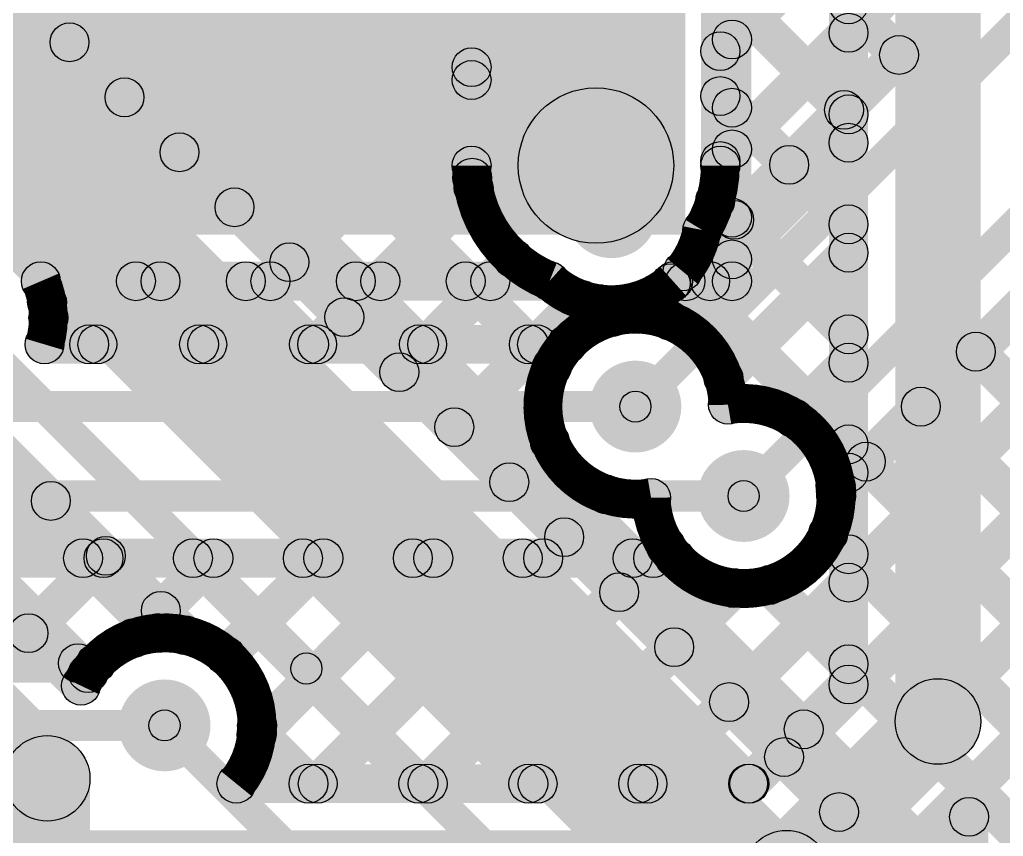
# Model space of a CAD drawing. Header units: millimetres. Extents: x -0.08 to 3.07, y -0.08 to 2.73.
# Drawn here: x 1.4557 to 1.7088, y 1.8745 to 2.0845 of the extents above; entities that cross this region are included whole.
import ezdxf

# ---------------------------------------------------------------- set-up
doc = ezdxf.new("R2010")
doc.units = ezdxf.units.MM
doc.header["$MEASUREMENT"] = 0
for name, color, linetype in [('BottomLayer', 5, 'Continuous'), ('TopLayer', 1, 'Continuous'), ('ViaHoleLayer', 16, 'Continuous')]:
    doc.layers.add(name, color=color, linetype=linetype)

msp = doc.modelspace()

# ---------------------------------------------------------------- hatches: boundary and pattern name
at = {"layer": 'BottomLayer'}
for points in [[(1.27646, 2.36077), (1.28354, 2.36784), (1.57554, 2.07584), (1.56846, 2.06877)], [(1.09021, 2.29246), (1.09728, 2.29954), (1.47686, 1.91995), (1.46979, 1.91288)], [(1.47209, 2.07516), (1.46502, 2.08223), (1.66639, 2.2836), (1.67346, 2.27653)], [(1.3465, 2.26244), (1.35357, 2.26951), (1.57569, 2.0474), (1.56862, 2.04033)], [(1.48624, 2.06102), (1.47917, 2.06809), (1.681, 2.26992), (1.68807, 2.26285)], [(1.34854, 2.23212), (1.35561, 2.23919), (1.59614, 1.99866), (1.58907, 1.99159)], [(1.34854, 2.20384), (1.35561, 2.21091), (1.74698, 1.81954), (1.73991, 1.81246)], [(1.34854, 2.19164), (1.35561, 2.19871), (1.73479, 1.81954), (1.72772, 1.81246)], [(1.30593, 2.16778), (1.33422, 2.19607), (1.73214, 1.79814), (1.70386, 1.76986)], [(1.50038, 2.04688), (1.49331, 2.05395), (1.56885, 2.12949), (1.57592, 2.12242)], [(1.63954, 2.04461), (1.63246, 2.05168), (1.70732, 2.12654), (1.71439, 2.11946)], [(1.63954, 2.0729), (1.63246, 2.07997), (1.67903, 2.12654), (1.6861, 2.11946)], [(1.577, 2.047), (1.567, 2.047), (1.567, 2.121), (1.577, 2.121)], [(1.624, 2.047), (1.584, 2.047), (1.584, 2.121), (1.624, 2.121)], [(1.63931, 2.11106), (1.64638, 2.11813), (1.68552, 2.07899), (1.67845, 2.07192)], [(1.62984, 2.01624), (1.62277, 2.02331), (1.7093, 2.10984), (1.71637, 2.10276)], [(1.641, 2.047), (1.631, 2.047), (1.631, 2.10775), (1.641, 2.10775)], [(1.51452, 2.03273), (1.50745, 2.03981), (1.56846, 2.10082), (1.57554, 2.09375)], [(1.61699, 1.98217), (1.61133, 1.98783), (1.72133, 2.09783), (1.72699, 2.09217)], [(1.63246, 2.08962), (1.63954, 2.09669), (1.67138, 2.06485), (1.66431, 2.05778)], [(1.52866, 2.01859), (1.52159, 2.02566), (1.56846, 2.07254), (1.57554, 2.06546)], [(1.63246, 2.06134), (1.63954, 2.06841), (1.65724, 2.0507), (1.65017, 2.04363)], [(1.64483, 1.95917), (1.63917, 1.96483), (1.73469, 2.06034), (1.74034, 2.05469)], [(1.6418, 1.90545), (1.63473, 1.91253), (1.76725, 2.04505), (1.77433, 2.03798)], [(1.65594, 1.89131), (1.64887, 1.89838), (1.79554, 2.04505), (1.80261, 2.03798)], [(1.66932, 1.95962), (1.66225, 1.96669), (1.74061, 2.04505), (1.74768, 2.03798)], [(1.67008, 1.87717), (1.66301, 1.88424), (1.82382, 2.04505), (1.83089, 2.03798)], [(1.68423, 1.86303), (1.67716, 1.8701), (1.85211, 2.04505), (1.85918, 2.03798)], [(1.68423, 1.86303), (1.67716, 1.8701), (1.85211, 2.04505), (1.85918, 2.03798)], [(1.5428, 2.00445), (1.53573, 2.01152), (1.56899, 2.04477), (1.57606, 2.0377)], [(1.63115, 2.03437), (1.63822, 2.04144), (1.6431, 2.03656), (1.63602, 2.02949)], [(1.55695, 1.99031), (1.54988, 1.99738), (1.57916, 2.02666), (1.58623, 2.01959)], [(1.61885, 2.00525), (1.61178, 2.01232), (1.61969, 2.02023), (1.62676, 2.01316)], [(1.57109, 1.97617), (1.56402, 1.98324), (1.59678, 2.016), (1.60385, 2.00893)], [(1.60105, 2.0079), (1.60812, 2.01497), (1.61155, 2.01154), (1.60448, 2.00447)], [(1.43647, 2.00498), (1.44213, 2.01064), (1.53232, 1.92045), (1.52666, 1.91479)], [(1.69821, 1.99559), (1.70528, 2.00266), (1.87041, 1.83754), (1.86334, 1.83046)], [(1.42971, 1.98125), (1.43678, 1.98832), (1.49481, 1.93028), (1.48774, 1.92321)], [(1.43692, 1.98049), (1.44399, 1.98756), (1.5018, 1.92976), (1.49473, 1.92269)], [(1.68407, 1.98144), (1.69114, 1.98852), (1.84212, 1.83754), (1.83505, 1.83046)], [(1.58523, 1.96202), (1.57816, 1.96909), (1.58859, 1.97952), (1.59566, 1.97245)], [(1.66993, 1.9673), (1.677, 1.97437), (1.81384, 1.83754), (1.80677, 1.83046)], [(1.44738, 1.93731), (1.44031, 1.94438), (1.46021, 1.96428), (1.46728, 1.95721)], [(1.59937, 1.94788), (1.5923, 1.95495), (1.60325, 1.9659), (1.61032, 1.95883)], [(1.6602, 1.94875), (1.66727, 1.95582), (1.78555, 1.83754), (1.77848, 1.83046)], [(1.61352, 1.93374), (1.60644, 1.94081), (1.61838, 1.95275), (1.62545, 1.94567)], [(1.4349, 1.94273), (1.44197, 1.9498), (1.47502, 1.91674), (1.46795, 1.90967)], [(1.46153, 1.92317), (1.45446, 1.93024), (1.47435, 1.95014), (1.48142, 1.94307)], [(1.62766, 1.9196), (1.62059, 1.92667), (1.63579, 1.94187), (1.64286, 1.9348)], [(1.64507, 1.93559), (1.65214, 1.94266), (1.75754, 1.83727), (1.75046, 1.8302)], [(1.41439, 1.92222), (1.42995, 1.93778), (1.47059, 1.89714), (1.45503, 1.88158)], [(1.48853, 1.92189), (1.48146, 1.92896), (1.48849, 1.93599), (1.49556, 1.92892)], [(1.52666, 1.91479), (1.53232, 1.92045), (1.70494, 1.74783), (1.69928, 1.74217)], [(1.49017, 1.90017), (1.49583, 1.90583), (1.66883, 1.73283), (1.66317, 1.72717)], [(1.47381, 1.33419), (1.45181, 1.33419), (1.45181, 1.88936), (1.47381, 1.88936)]]:
    msp.add_hatch(color=5, dxfattribs=at).paths.add_polyline_path(points)
h = msp.add_hatch(color=5, dxfattribs=at)
edge = h.paths.add_edge_path()
edge.add_arc((1.608, 2.092), 0.01181, 0, 360)
h = msp.add_hatch(color=5, dxfattribs=at)
edge = h.paths.add_edge_path()
edge.add_arc((1.46856, 2.0787), 0.005, 0, 360)
h = msp.add_hatch(color=5, dxfattribs=at)
edge = h.paths.add_edge_path()
edge.add_arc((1.636, 2.07643), 0.005, 0, 360)
h = msp.add_hatch(color=5, dxfattribs=at)
edge = h.paths.add_edge_path()
edge.add_arc((1.68199, 2.07545), 0.005, 0, 360)
h = msp.add_hatch(color=5, dxfattribs=at)
edge = h.paths.add_edge_path()
edge.add_arc((1.572, 2.0723), 0.005, 0, 360)
h = msp.add_hatch(color=5, dxfattribs=at)
edge = h.paths.add_edge_path()
edge.add_arc((1.608, 2.064), 0.01181, 0, 360)
h = msp.add_hatch(color=5, dxfattribs=at)
edge = h.paths.add_edge_path()
edge.add_arc((1.572, 2.069), 0.005, 0, 360)
h = msp.add_hatch(color=5, dxfattribs=at)
edge = h.paths.add_edge_path()
edge.add_arc((1.4827, 2.06455), 0.005, 0, 360)
h = msp.add_hatch(color=5, dxfattribs=at)
edge = h.paths.add_edge_path()
edge.add_arc((1.636, 2.06487), 0.005, 0, 360)
h = msp.add_hatch(color=5, dxfattribs=at)
edge = h.paths.add_edge_path()
edge.add_arc((1.604, 2.047), 0.02, 0, 360)
h = msp.add_hatch(color=5, dxfattribs=at)
edge = h.paths.add_edge_path()
edge.add_arc((1.66784, 2.06131), 0.005, 0, 360)
h = msp.add_hatch(color=5, dxfattribs=at)
edge = h.paths.add_edge_path()
edge.add_arc((1.49684, 2.05041), 0.005, 0, 360)
h = msp.add_hatch(color=5, dxfattribs=at)
edge = h.paths.add_edge_path()
edge.add_arc((1.636, 2.04815), 0.005, 0, 360)
h = msp.add_hatch(color=5, dxfattribs=at)
edge = h.paths.add_edge_path()
edge.add_arc((1.572, 2.047), 0.005, 0, 360)
h = msp.add_hatch(color=5, dxfattribs=at)
edge = h.paths.add_edge_path()
edge.add_arc((1.572, 2.047), 0.005, 0, 360)
h = msp.add_hatch(color=5, dxfattribs=at)
edge = h.paths.add_edge_path()
edge.add_arc((1.636, 2.047), 0.005, 0, 360)
h = msp.add_hatch(color=5, dxfattribs=at)
edge = h.paths.add_edge_path()
edge.add_arc((1.636, 2.047), 0.005, 0, 360)
h = msp.add_hatch(color=5, dxfattribs=at)
edge = h.paths.add_edge_path()
edge.add_arc((1.6537, 2.04717), 0.005, 0, 360)
h = msp.add_hatch(color=5, dxfattribs=at)
edge = h.paths.add_edge_path()
edge.add_arc((1.57215, 2.04386), 0.005, 0, 360)
h = msp.add_hatch(color=5, dxfattribs=at)
edge = h.paths.add_edge_path()
edge.add_arc((1.57252, 2.04124), 0.005, 0, 360)
h = msp.add_hatch(color=5, dxfattribs=at)
edge = h.paths.add_edge_path()
edge.add_arc((1.608, 2.035), 0.01181, 0, 360)
h = msp.add_hatch(color=5, dxfattribs=at)
edge = h.paths.add_edge_path()
edge.add_arc((1.63468, 2.03791), 0.005, 0, 360)
h = msp.add_hatch(color=5, dxfattribs=at)
edge = h.paths.add_edge_path()
edge.add_arc((1.51099, 2.03627), 0.005, 0, 360)
h = msp.add_hatch(color=5, dxfattribs=at)
edge = h.paths.add_edge_path()
edge.add_arc((1.63956, 2.03303), 0.005, 0, 360)
h = msp.add_hatch(color=5, dxfattribs=at)
edge = h.paths.add_edge_path()
edge.add_arc((1.63136, 2.03041), 0.005, 0, 360)
h = msp.add_hatch(color=5, dxfattribs=at)
edge = h.paths.add_edge_path()
edge.add_arc((1.63136, 2.03041), 0.005, 0, 360)
h = msp.add_hatch(color=5, dxfattribs=at)
edge = h.paths.add_edge_path()
edge.add_arc((1.58269, 2.02312), 0.005, 0, 360)
h = msp.add_hatch(color=5, dxfattribs=at)
edge = h.paths.add_edge_path()
edge.add_arc((1.52513, 2.02213), 0.005, 0, 360)
h = msp.add_hatch(color=5, dxfattribs=at)
edge = h.paths.add_edge_path()
edge.add_arc((1.62631, 2.01977), 0.005, 0, 360)
h = msp.add_hatch(color=5, dxfattribs=at)
edge = h.paths.add_edge_path()
edge.add_arc((1.62631, 2.01977), 0.005, 0, 360)
h = msp.add_hatch(color=5, dxfattribs=at)
edge = h.paths.add_edge_path()
edge.add_arc((1.59206, 2.01731), 0.005, 0, 360)
h = msp.add_hatch(color=5, dxfattribs=at)
edge = h.paths.add_edge_path()
edge.add_arc((1.59206, 2.01731), 0.005, 0, 360)
h = msp.add_hatch(color=5, dxfattribs=at)
edge = h.paths.add_edge_path()
edge.add_arc((1.62323, 2.01669), 0.005, 0, 360)
h = msp.add_hatch(color=5, dxfattribs=at)
edge = h.paths.add_edge_path()
edge.add_arc((1.62323, 2.01669), 0.005, 0, 360)
h = msp.add_hatch(color=5, dxfattribs=at)
edge = h.paths.add_edge_path()
edge.add_arc((1.60032, 2.01246), 0.005, 0, 360)
h = msp.add_hatch(color=5, dxfattribs=at)
edge = h.paths.add_edge_path()
edge.add_arc((1.60458, 2.01144), 0.005, 0, 360)
h = msp.add_hatch(color=5, dxfattribs=at)
edge = h.paths.add_edge_path()
edge.add_arc((1.53927, 2.00799), 0.005, 0, 360)
h = msp.add_hatch(color=5, dxfattribs=at)
edge = h.paths.add_edge_path()
edge.add_arc((1.60801, 2.008), 0.005, 0, 360)
h = msp.add_hatch(color=5, dxfattribs=at)
edge = h.paths.add_edge_path()
edge.add_arc((1.61532, 2.00878), 0.005, 0, 360)
h = msp.add_hatch(color=5, dxfattribs=at)
edge = h.paths.add_edge_path()
edge.add_arc((1.61532, 2.00878), 0.005, 0, 360)
h = msp.add_hatch(color=5, dxfattribs=at)
edge = h.paths.add_edge_path()
edge.add_arc((1.70175, 1.99912), 0.005, 0, 360)
h = msp.add_hatch(color=5, dxfattribs=at)
edge = h.paths.add_edge_path()
edge.add_arc((1.59261, 1.99512), 0.005, 0, 360)
h = msp.add_hatch(color=5, dxfattribs=at)
edge = h.paths.add_edge_path()
edge.add_arc((1.55341, 1.99384), 0.005, 0, 360)
h = msp.add_hatch(color=5, dxfattribs=at)
edge = h.paths.add_edge_path()
edge.add_arc((1.61416, 1.985), 0.01181, 0, 360)
h = msp.add_hatch(color=5, dxfattribs=at)
edge = h.paths.add_edge_path()
edge.add_arc((1.68761, 1.98498), 0.005, 0, 360)
h = msp.add_hatch(color=5, dxfattribs=at)
edge = h.paths.add_edge_path()
edge.add_arc((1.61416, 1.985), 0.004, 0, 360)
h = msp.add_hatch(color=5, dxfattribs=at)
edge = h.paths.add_edge_path()
edge.add_arc((1.56755, 1.9797), 0.005, 0, 360)
h = msp.add_hatch(color=5, dxfattribs=at)
edge = h.paths.add_edge_path()
edge.add_arc((1.59212, 1.97598), 0.005, 0, 360)
h = msp.add_hatch(color=5, dxfattribs=at)
edge = h.paths.add_edge_path()
edge.add_arc((1.67346, 1.97084), 0.005, 0, 360)
h = msp.add_hatch(color=5, dxfattribs=at)
edge = h.paths.add_edge_path()
edge.add_arc((1.642, 1.962), 0.01181, 0, 360)
h = msp.add_hatch(color=5, dxfattribs=at)
edge = h.paths.add_edge_path()
edge.add_arc((1.5817, 1.96556), 0.005, 0, 360)
h = msp.add_hatch(color=5, dxfattribs=at)
edge = h.paths.add_edge_path()
edge.add_arc((1.60678, 1.96236), 0.005, 0, 360)
h = msp.add_hatch(color=5, dxfattribs=at)
edge = h.paths.add_edge_path()
edge.add_arc((1.66578, 1.96316), 0.005, 0, 360)
h = msp.add_hatch(color=5, dxfattribs=at)
edge = h.paths.add_edge_path()
edge.add_arc((1.66581, 1.962), 0.005, 0, 360)
h = msp.add_hatch(color=5, dxfattribs=at)
edge = h.paths.add_edge_path()
edge.add_arc((1.46374, 1.96074), 0.005, 0, 360)
h = msp.add_hatch(color=5, dxfattribs=at)
edge = h.paths.add_edge_path()
edge.add_arc((1.61819, 1.96153), 0.005, 0, 360)
h = msp.add_hatch(color=5, dxfattribs=at)
edge = h.paths.add_edge_path()
edge.add_arc((1.61819, 1.96153), 0.005, 0, 360)
h = msp.add_hatch(color=5, dxfattribs=at)
edge = h.paths.add_edge_path()
edge.add_arc((1.642, 1.962), 0.004, 0, 360)
h = msp.add_hatch(color=5, dxfattribs=at)
edge = h.paths.add_edge_path()
edge.add_arc((1.66374, 1.95228), 0.005, 0, 360)
h = msp.add_hatch(color=5, dxfattribs=at)
edge = h.paths.add_edge_path()
edge.add_arc((1.59584, 1.95142), 0.005, 0, 360)
h = msp.add_hatch(color=5, dxfattribs=at)
edge = h.paths.add_edge_path()
edge.add_arc((1.62192, 1.94921), 0.005, 0, 360)
h = msp.add_hatch(color=5, dxfattribs=at)
edge = h.paths.add_edge_path()
edge.add_arc((1.47788, 1.9466), 0.005, 0, 360)
h = msp.add_hatch(color=5, dxfattribs=at)
edge = h.paths.add_edge_path()
edge.add_arc((1.64861, 1.93912), 0.005, 0, 360)
h = msp.add_hatch(color=5, dxfattribs=at)
edge = h.paths.add_edge_path()
edge.add_arc((1.60998, 1.93727), 0.005, 0, 360)
h = msp.add_hatch(color=5, dxfattribs=at)
edge = h.paths.add_edge_path()
edge.add_arc((1.63933, 1.93834), 0.005, 0, 360)
h = msp.add_hatch(color=5, dxfattribs=at)
edge = h.paths.add_edge_path()
edge.add_arc((1.49203, 1.93246), 0.005, 0, 360)
h = msp.add_hatch(color=5, dxfattribs=at)
edge = h.paths.add_edge_path()
edge.add_arc((1.45799, 1.92671), 0.005, 0, 360)
h = msp.add_hatch(color=5, dxfattribs=at)
edge = h.paths.add_edge_path()
edge.add_arc((1.49128, 1.92675), 0.005, 0, 360)
h = msp.add_hatch(color=5, dxfattribs=at)
edge = h.paths.add_edge_path()
edge.add_arc((1.49826, 1.92622), 0.005, 0, 360)
h = msp.add_hatch(color=5, dxfattribs=at)
edge = h.paths.add_edge_path()
edge.add_arc((1.49826, 1.92622), 0.005, 0, 360)
h = msp.add_hatch(color=5, dxfattribs=at)
edge = h.paths.add_edge_path()
edge.add_arc((1.48499, 1.92542), 0.005, 0, 360)
h = msp.add_hatch(color=5, dxfattribs=at)
edge = h.paths.add_edge_path()
edge.add_arc((1.62412, 1.92313), 0.005, 0, 360)
h = msp.add_hatch(color=5, dxfattribs=at)
edge = h.paths.add_edge_path()
edge.add_arc((1.47333, 1.91642), 0.005, 0, 360)
h = msp.add_hatch(color=5, dxfattribs=at)
edge = h.paths.add_edge_path()
edge.add_arc((1.52949, 1.91762), 0.004, 0, 360)
h = msp.add_hatch(color=5, dxfattribs=at)
edge = h.paths.add_edge_path()
edge.add_arc((1.52949, 1.91762), 0.004, 0, 360)
h = msp.add_hatch(color=5, dxfattribs=at)
edge = h.paths.add_edge_path()
edge.add_arc((1.52949, 1.91762), 0.004, 0, 360)
h = msp.add_hatch(color=5, dxfattribs=at)
edge = h.paths.add_edge_path()
edge.add_arc((1.52949, 1.91762), 0.004, 0, 360)
h = msp.add_hatch(color=5, dxfattribs=at)
edge = h.paths.add_edge_path()
edge.add_arc((1.47149, 1.91321), 0.005, 0, 360)
h = msp.add_hatch(color=5, dxfattribs=at)
edge = h.paths.add_edge_path()
edge.add_arc((1.47149, 1.91321), 0.005, 0, 360)
h = msp.add_hatch(color=5, dxfattribs=at)
edge = h.paths.add_edge_path()
edge.add_arc((1.493, 1.903), 0.01181, 0, 360)
h = msp.add_hatch(color=5, dxfattribs=at)
edge = h.paths.add_edge_path()
edge.add_arc((1.63826, 1.90899), 0.005, 0, 360)
h = msp.add_hatch(color=5, dxfattribs=at)
edge = h.paths.add_edge_path()
edge.add_arc((1.493, 1.903), 0.004, 0, 360)
h = msp.add_hatch(color=5, dxfattribs=at)
edge = h.paths.add_edge_path()
edge.add_arc((1.46281, 1.88936), 0.011, 0, 360)
h = msp.add_hatch(color=5, dxfattribs=at)
edge = h.paths.add_edge_path()
edge.add_arc((1.46281, 1.88936), 0.011, 0, 360)
h = msp.add_hatch(color=5, dxfattribs=at)
edge = h.paths.add_edge_path()
edge.add_arc((1.65241, 1.89485), 0.005, 0, 360)
h = msp.add_hatch(color=5, dxfattribs=at)
edge = h.paths.add_edge_path()
edge.add_arc((1.66655, 1.88071), 0.005, 0, 360)
at = {"layer": 'TopLayer'}
for points in [[(1.703, 1.904), (1.681, 1.904), (1.681, 2.289), (1.703, 2.289)], [(1.674, 1.91353), (1.664, 1.91353), (1.664, 2.28284), (1.674, 2.28284)], [(1.644, 2.01724), (1.634, 2.01724), (1.634, 2.128), (1.644, 2.128)], [(1.627, 2.116), (0.98951, 2.116), (0.98951, 2.02924), (1.627, 2.02924)], [(1.64254, 2.0759), (1.63546, 2.08297), (1.66546, 2.11297), (1.67254, 2.1059)], [(1.63546, 2.08662), (1.64254, 2.09369), (1.67254, 2.06369), (1.66546, 2.05662)], [(1.64254, 2.04761), (1.63546, 2.05468), (1.66546, 2.08468), (1.67254, 2.07761)], [(1.63546, 2.05834), (1.64254, 2.06541), (1.67254, 2.03541), (1.66546, 2.02834)], [(1.64254, 2.01933), (1.63546, 2.0264), (1.66546, 2.0564), (1.67254, 2.04933)], [(1.63546, 2.03005), (1.64254, 2.03712), (1.67254, 2.00712), (1.66546, 2.00005)], [(1.64033, 1.98884), (1.63326, 1.99591), (1.66546, 2.02811), (1.67254, 2.02104)], [(1.63691, 2.01371), (1.62984, 2.02078), (1.63546, 2.0264), (1.64254, 2.01933)], [(1.46117, 2.01224), (1.46117, 2.02224), (1.59214, 2.02224), (1.59214, 2.01224)], [(1.62386, 2.01224), (1.62386, 2.02224), (1.639, 2.02224), (1.639, 2.01224)], [(1.47925, 1.99746), (1.47218, 2.00454), (1.48842, 2.02078), (1.49549, 2.01371)], [(1.4821, 2.01371), (1.48917, 2.02078), (1.50542, 2.00454), (1.49835, 1.99746)], [(1.50754, 1.99746), (1.50046, 2.00454), (1.51671, 2.02078), (1.52378, 2.01371)], [(1.51039, 2.01371), (1.51746, 2.02078), (1.5337, 2.00454), (1.52663, 1.99746)], [(1.53582, 1.99746), (1.52875, 2.00454), (1.54499, 2.02078), (1.55206, 2.01371)], [(1.53867, 2.01371), (1.54574, 2.02078), (1.56198, 2.00454), (1.55491, 1.99746)], [(1.5641, 1.99746), (1.55703, 2.00454), (1.57327, 2.02078), (1.58035, 2.01371)], [(1.56696, 2.01371), (1.57403, 2.02078), (1.59027, 2.00454), (1.5832, 1.99746)], [(1.62671, 2.0035), (1.61964, 2.01057), (1.62984, 2.02078), (1.63691, 2.01371)], [(1.62352, 2.01371), (1.6306, 2.02078), (1.67254, 1.97884), (1.66546, 1.97177)], [(1.45924, 2.00829), (1.46631, 2.01536), (1.47713, 2.00454), (1.47006, 1.99746)], [(1.59239, 1.99746), (1.58532, 2.00454), (1.59678, 2.016), (1.60385, 2.00893)], [(1.60105, 2.0079), (1.60812, 2.01497), (1.61155, 2.01154), (1.60448, 2.00447)], [(1.46212, 1.996), (1.46212, 2.006), (1.59653, 2.006), (1.59653, 1.996)], [(1.65833, 1.97855), (1.65125, 1.98562), (1.66546, 1.99983), (1.67254, 1.99276)], [(0.73968, 1.981), (0.73968, 1.989), (1.61416, 1.989), (1.61416, 1.981)], [(1.6692, 1.96114), (1.66213, 1.96821), (1.66546, 1.97155), (1.67254, 1.96447)], [(0.7418, 1.958), (0.7418, 1.966), (1.642, 1.966), (1.642, 1.958)], [(1.6602, 1.94875), (1.66727, 1.95582), (1.67254, 1.95055), (1.66546, 1.94348)], [(0.75917, 1.941), (0.75917, 1.951), (1.62437, 1.951), (1.62437, 1.941)], [(1.44021, 1.94246), (1.44728, 1.94954), (1.47428, 1.92254), (1.46721, 1.91546)], [(1.45382, 1.91546), (1.44675, 1.92254), (1.47375, 1.94954), (1.48082, 1.94246)], [(1.46849, 1.94246), (1.47556, 1.94954), (1.49481, 1.93028), (1.48774, 1.92321)], [(1.48853, 1.92189), (1.48146, 1.92896), (1.50203, 1.94954), (1.5091, 1.94246)], [(1.49678, 1.94246), (1.50385, 1.94954), (1.56185, 1.89154), (1.55478, 1.88446)], [(1.51226, 1.91734), (1.50519, 1.92441), (1.53032, 1.94954), (1.53739, 1.94246)], [(1.52022, 1.89701), (1.51315, 1.90408), (1.5586, 1.94954), (1.56567, 1.94246)], [(1.52506, 1.94246), (1.53213, 1.94954), (1.59013, 1.89154), (1.58306, 1.88446)], [(1.53596, 1.88446), (1.52889, 1.89154), (1.58689, 1.94954), (1.59396, 1.94246)], [(1.55335, 1.94246), (1.56042, 1.94954), (1.61842, 1.89154), (1.61135, 1.88446)], [(1.56424, 1.88446), (1.55717, 1.89154), (1.61517, 1.94954), (1.62224, 1.94246)], [(1.58163, 1.94246), (1.5887, 1.94954), (1.6467, 1.89154), (1.63963, 1.88446)], [(1.60991, 1.94246), (1.61698, 1.94954), (1.661, 1.90552), (1.65393, 1.89845)], [(1.59253, 1.88446), (1.58545, 1.89154), (1.63579, 1.94187), (1.64286, 1.9348)], [(1.62081, 1.88446), (1.61374, 1.89154), (1.66546, 1.94326), (1.67254, 1.93619)], [(1.64507, 1.93559), (1.65214, 1.94266), (1.67254, 1.92227), (1.66546, 1.9152)], [(0.88474, 1.914), (0.88474, 1.924), (1.47537, 1.924), (1.47537, 1.914)], [(1.64701, 1.88446), (1.63994, 1.89154), (1.66546, 1.91706), (1.67254, 1.90999)], [(1.66078, 1.85722), (1.64522, 1.87278), (1.68422, 1.91178), (1.69978, 1.89622)], [(0.88474, 1.899), (0.88474, 1.907), (1.493, 1.907), (1.493, 1.899)], [(1.51321, 1.89774), (1.52028, 1.90481), (1.53356, 1.89154), (1.52649, 1.88446)], [(1.51149, 1.883), (1.51149, 1.893), (1.64347, 1.893), (1.64347, 1.883)], [(1.6728, 1.8452), (1.66573, 1.85227), (1.69646, 1.88301), (1.70354, 1.87594)], [(1.705, 1.734), (1.695, 1.734), (1.695, 1.87947), (1.705, 1.87947)], [(1.404, 1.854), (1.404, 1.876), (1.653, 1.876), (1.653, 1.854)]]:
    msp.add_hatch(color=1, dxfattribs=at).paths.add_polyline_path(points)
h = msp.add_hatch(color=1, dxfattribs=at)
edge = h.paths.add_edge_path()
edge.add_arc((1.608, 2.092), 0.01181, 0, 360)
h = msp.add_hatch(color=1, dxfattribs=at)
edge = h.paths.add_edge_path()
edge.add_arc((1.669, 2.08844), 0.005, 0, 360)
h = msp.add_hatch(color=1, dxfattribs=at)
edge = h.paths.add_edge_path()
edge.add_arc((1.669, 2.08115), 0.005, 0, 360)
h = msp.add_hatch(color=1, dxfattribs=at)
edge = h.paths.add_edge_path()
edge.add_arc((1.639, 2.07943), 0.005, 0, 360)
h = msp.add_hatch(color=1, dxfattribs=at)
edge = h.paths.add_edge_path()
edge.add_arc((1.608, 2.064), 0.01181, 0, 360)
h = msp.add_hatch(color=1, dxfattribs=at)
edge = h.paths.add_edge_path()
edge.add_arc((1.639, 2.06187), 0.005, 0, 360)
h = msp.add_hatch(color=1, dxfattribs=at)
edge = h.paths.add_edge_path()
edge.add_arc((1.669, 2.06016), 0.005, 0, 360)
h = msp.add_hatch(color=1, dxfattribs=at)
edge = h.paths.add_edge_path()
edge.add_arc((1.669, 2.05286), 0.005, 0, 360)
h = msp.add_hatch(color=1, dxfattribs=at)
edge = h.paths.add_edge_path()
edge.add_arc((1.639, 2.05115), 0.005, 0, 360)
h = msp.add_hatch(color=1, dxfattribs=at)
edge = h.paths.add_edge_path()
edge.add_arc((1.608, 2.035), 0.01181, 0, 360)
h = msp.add_hatch(color=1, dxfattribs=at)
edge = h.paths.add_edge_path()
edge.add_arc((1.639, 2.03359), 0.005, 0, 360)
h = msp.add_hatch(color=1, dxfattribs=at)
edge = h.paths.add_edge_path()
edge.add_arc((1.669, 2.03187), 0.005, 0, 360)
h = msp.add_hatch(color=1, dxfattribs=at)
edge = h.paths.add_edge_path()
edge.add_arc((1.639, 2.02286), 0.005, 0, 360)
h = msp.add_hatch(color=1, dxfattribs=at)
edge = h.paths.add_edge_path()
edge.add_arc((1.639, 2.02286), 0.005, 0, 360)
h = msp.add_hatch(color=1, dxfattribs=at)
edge = h.paths.add_edge_path()
edge.add_arc((1.669, 2.02458), 0.005, 0, 360)
h = msp.add_hatch(color=1, dxfattribs=at)
edge = h.paths.add_edge_path()
edge.add_arc((1.46117, 2.01724), 0.005, 0, 360)
h = msp.add_hatch(color=1, dxfattribs=at)
edge = h.paths.add_edge_path()
edge.add_arc((1.46117, 2.01724), 0.005, 0, 360)
h = msp.add_hatch(color=1, dxfattribs=at)
edge = h.paths.add_edge_path()
edge.add_arc((1.48564, 2.01724), 0.005, 0, 360)
h = msp.add_hatch(color=1, dxfattribs=at)
edge = h.paths.add_edge_path()
edge.add_arc((1.49196, 2.01724), 0.005, 0, 360)
h = msp.add_hatch(color=1, dxfattribs=at)
edge = h.paths.add_edge_path()
edge.add_arc((1.51392, 2.01724), 0.005, 0, 360)
h = msp.add_hatch(color=1, dxfattribs=at)
edge = h.paths.add_edge_path()
edge.add_arc((1.52024, 2.01724), 0.005, 0, 360)
h = msp.add_hatch(color=1, dxfattribs=at)
edge = h.paths.add_edge_path()
edge.add_arc((1.54221, 2.01724), 0.005, 0, 360)
h = msp.add_hatch(color=1, dxfattribs=at)
edge = h.paths.add_edge_path()
edge.add_arc((1.54853, 2.01724), 0.005, 0, 360)
h = msp.add_hatch(color=1, dxfattribs=at)
edge = h.paths.add_edge_path()
edge.add_arc((1.57049, 2.01724), 0.005, 0, 360)
h = msp.add_hatch(color=1, dxfattribs=at)
edge = h.paths.add_edge_path()
edge.add_arc((1.57681, 2.01724), 0.005, 0, 360)
h = msp.add_hatch(color=1, dxfattribs=at)
edge = h.paths.add_edge_path()
edge.add_arc((1.59214, 2.01724), 0.005, 0, 360)
h = msp.add_hatch(color=1, dxfattribs=at)
edge = h.paths.add_edge_path()
edge.add_arc((1.59214, 2.01724), 0.005, 0, 360)
h = msp.add_hatch(color=1, dxfattribs=at)
edge = h.paths.add_edge_path()
edge.add_arc((1.62386, 2.01724), 0.005, 0, 360)
h = msp.add_hatch(color=1, dxfattribs=at)
edge = h.paths.add_edge_path()
edge.add_arc((1.62386, 2.01724), 0.005, 0, 360)
h = msp.add_hatch(color=1, dxfattribs=at)
edge = h.paths.add_edge_path()
edge.add_arc((1.62706, 2.01724), 0.005, 0, 360)
h = msp.add_hatch(color=1, dxfattribs=at)
edge = h.paths.add_edge_path()
edge.add_arc((1.63338, 2.01724), 0.005, 0, 360)
h = msp.add_hatch(color=1, dxfattribs=at)
edge = h.paths.add_edge_path()
edge.add_arc((1.63338, 2.01724), 0.005, 0, 360)
h = msp.add_hatch(color=1, dxfattribs=at)
edge = h.paths.add_edge_path()
edge.add_arc((1.639, 2.01724), 0.005, 0, 360)
h = msp.add_hatch(color=1, dxfattribs=at)
edge = h.paths.add_edge_path()
edge.add_arc((1.639, 2.01724), 0.005, 0, 360)
h = msp.add_hatch(color=1, dxfattribs=at)
edge = h.paths.add_edge_path()
edge.add_arc((1.60032, 2.01246), 0.005, 0, 360)
h = msp.add_hatch(color=1, dxfattribs=at)
edge = h.paths.add_edge_path()
edge.add_arc((1.46277, 2.01182), 0.005, 0, 360)
h = msp.add_hatch(color=1, dxfattribs=at)
edge = h.paths.add_edge_path()
edge.add_arc((1.60458, 2.01144), 0.005, 0, 360)
h = msp.add_hatch(color=1, dxfattribs=at)
edge = h.paths.add_edge_path()
edge.add_arc((1.46311, 2.00781), 0.005, 0, 360)
h = msp.add_hatch(color=1, dxfattribs=at)
edge = h.paths.add_edge_path()
edge.add_arc((1.46311, 2.00781), 0.005, 0, 360)
h = msp.add_hatch(color=1, dxfattribs=at)
edge = h.paths.add_edge_path()
edge.add_arc((1.60801, 2.008), 0.005, 0, 360)
h = msp.add_hatch(color=1, dxfattribs=at)
edge = h.paths.add_edge_path()
edge.add_arc((1.62318, 2.00704), 0.005, 0, 360)
h = msp.add_hatch(color=1, dxfattribs=at)
edge = h.paths.add_edge_path()
edge.add_arc((1.669, 2.00359), 0.005, 0, 360)
h = msp.add_hatch(color=1, dxfattribs=at)
edge = h.paths.add_edge_path()
edge.add_arc((1.46212, 2.001), 0.005, 0, 360)
h = msp.add_hatch(color=1, dxfattribs=at)
edge = h.paths.add_edge_path()
edge.add_arc((1.46212, 2.001), 0.005, 0, 360)
h = msp.add_hatch(color=1, dxfattribs=at)
edge = h.paths.add_edge_path()
edge.add_arc((1.4736, 2.001), 0.005, 0, 360)
h = msp.add_hatch(color=1, dxfattribs=at)
edge = h.paths.add_edge_path()
edge.add_arc((1.47572, 2.001), 0.005, 0, 360)
h = msp.add_hatch(color=1, dxfattribs=at)
edge = h.paths.add_edge_path()
edge.add_arc((1.50188, 2.001), 0.005, 0, 360)
h = msp.add_hatch(color=1, dxfattribs=at)
edge = h.paths.add_edge_path()
edge.add_arc((1.504, 2.001), 0.005, 0, 360)
h = msp.add_hatch(color=1, dxfattribs=at)
edge = h.paths.add_edge_path()
edge.add_arc((1.53016, 2.001), 0.005, 0, 360)
h = msp.add_hatch(color=1, dxfattribs=at)
edge = h.paths.add_edge_path()
edge.add_arc((1.53228, 2.001), 0.005, 0, 360)
h = msp.add_hatch(color=1, dxfattribs=at)
edge = h.paths.add_edge_path()
edge.add_arc((1.55845, 2.001), 0.005, 0, 360)
h = msp.add_hatch(color=1, dxfattribs=at)
edge = h.paths.add_edge_path()
edge.add_arc((1.56057, 2.001), 0.005, 0, 360)
h = msp.add_hatch(color=1, dxfattribs=at)
edge = h.paths.add_edge_path()
edge.add_arc((1.58673, 2.001), 0.005, 0, 360)
h = msp.add_hatch(color=1, dxfattribs=at)
edge = h.paths.add_edge_path()
edge.add_arc((1.58885, 2.001), 0.005, 0, 360)
h = msp.add_hatch(color=1, dxfattribs=at)
edge = h.paths.add_edge_path()
edge.add_arc((1.59653, 2.001), 0.005, 0, 360)
h = msp.add_hatch(color=1, dxfattribs=at)
edge = h.paths.add_edge_path()
edge.add_arc((1.59653, 2.001), 0.005, 0, 360)
h = msp.add_hatch(color=1, dxfattribs=at)
edge = h.paths.add_edge_path()
edge.add_arc((1.669, 1.99629), 0.005, 0, 360)
h = msp.add_hatch(color=1, dxfattribs=at)
edge = h.paths.add_edge_path()
edge.add_arc((1.6368, 1.99238), 0.005, 0, 360)
h = msp.add_hatch(color=1, dxfattribs=at)
edge = h.paths.add_edge_path()
edge.add_arc((1.61416, 1.985), 0.01181, 0, 360)
h = msp.add_hatch(color=1, dxfattribs=at)
edge = h.paths.add_edge_path()
edge.add_arc((1.63797, 1.98547), 0.005, 0, 360)
h = msp.add_hatch(color=1, dxfattribs=at)
edge = h.paths.add_edge_path()
edge.add_arc((1.63797, 1.98547), 0.005, 0, 360)
h = msp.add_hatch(color=1, dxfattribs=at)
edge = h.paths.add_edge_path()
edge.add_arc((1.61416, 1.985), 0.004, 0, 360)
h = msp.add_hatch(color=1, dxfattribs=at)
edge = h.paths.add_edge_path()
edge.add_arc((1.65479, 1.98208), 0.005, 0, 360)
h = msp.add_hatch(color=1, dxfattribs=at)
edge = h.paths.add_edge_path()
edge.add_arc((1.669, 1.9753), 0.005, 0, 360)
h = msp.add_hatch(color=1, dxfattribs=at)
edge = h.paths.add_edge_path()
edge.add_arc((1.642, 1.962), 0.01181, 0, 360)
h = msp.add_hatch(color=1, dxfattribs=at)
edge = h.paths.add_edge_path()
edge.add_arc((1.669, 1.96801), 0.005, 0, 360)
h = msp.add_hatch(color=1, dxfattribs=at)
edge = h.paths.add_edge_path()
edge.add_arc((1.66566, 1.96467), 0.005, 0, 360)
h = msp.add_hatch(color=1, dxfattribs=at)
edge = h.paths.add_edge_path()
edge.add_arc((1.66581, 1.962), 0.005, 0, 360)
h = msp.add_hatch(color=1, dxfattribs=at)
edge = h.paths.add_edge_path()
edge.add_arc((1.66581, 1.962), 0.005, 0, 360)
h = msp.add_hatch(color=1, dxfattribs=at)
edge = h.paths.add_edge_path()
edge.add_arc((1.642, 1.962), 0.004, 0, 360)
h = msp.add_hatch(color=1, dxfattribs=at)
edge = h.paths.add_edge_path()
edge.add_arc((1.66374, 1.95228), 0.005, 0, 360)
h = msp.add_hatch(color=1, dxfattribs=at)
edge = h.paths.add_edge_path()
edge.add_arc((1.669, 1.94702), 0.005, 0, 360)
h = msp.add_hatch(color=1, dxfattribs=at)
edge = h.paths.add_edge_path()
edge.add_arc((1.47203, 1.946), 0.005, 0, 360)
h = msp.add_hatch(color=1, dxfattribs=at)
edge = h.paths.add_edge_path()
edge.add_arc((1.47728, 1.946), 0.005, 0, 360)
h = msp.add_hatch(color=1, dxfattribs=at)
edge = h.paths.add_edge_path()
edge.add_arc((1.50031, 1.946), 0.005, 0, 360)
h = msp.add_hatch(color=1, dxfattribs=at)
edge = h.paths.add_edge_path()
edge.add_arc((1.50557, 1.946), 0.005, 0, 360)
h = msp.add_hatch(color=1, dxfattribs=at)
edge = h.paths.add_edge_path()
edge.add_arc((1.5286, 1.946), 0.005, 0, 360)
h = msp.add_hatch(color=1, dxfattribs=at)
edge = h.paths.add_edge_path()
edge.add_arc((1.53385, 1.946), 0.005, 0, 360)
h = msp.add_hatch(color=1, dxfattribs=at)
edge = h.paths.add_edge_path()
edge.add_arc((1.55688, 1.946), 0.005, 0, 360)
h = msp.add_hatch(color=1, dxfattribs=at)
edge = h.paths.add_edge_path()
edge.add_arc((1.56214, 1.946), 0.005, 0, 360)
h = msp.add_hatch(color=1, dxfattribs=at)
edge = h.paths.add_edge_path()
edge.add_arc((1.58516, 1.946), 0.005, 0, 360)
h = msp.add_hatch(color=1, dxfattribs=at)
edge = h.paths.add_edge_path()
edge.add_arc((1.59042, 1.946), 0.005, 0, 360)
h = msp.add_hatch(color=1, dxfattribs=at)
edge = h.paths.add_edge_path()
edge.add_arc((1.61345, 1.946), 0.005, 0, 360)
h = msp.add_hatch(color=1, dxfattribs=at)
edge = h.paths.add_edge_path()
edge.add_arc((1.61871, 1.946), 0.005, 0, 360)
h = msp.add_hatch(color=1, dxfattribs=at)
edge = h.paths.add_edge_path()
edge.add_arc((1.62437, 1.946), 0.005, 0, 360)
h = msp.add_hatch(color=1, dxfattribs=at)
edge = h.paths.add_edge_path()
edge.add_arc((1.62437, 1.946), 0.005, 0, 360)
h = msp.add_hatch(color=1, dxfattribs=at)
edge = h.paths.add_edge_path()
edge.add_arc((1.64861, 1.93912), 0.005, 0, 360)
h = msp.add_hatch(color=1, dxfattribs=at)
edge = h.paths.add_edge_path()
edge.add_arc((1.669, 1.93973), 0.005, 0, 360)
h = msp.add_hatch(color=1, dxfattribs=at)
edge = h.paths.add_edge_path()
edge.add_arc((1.63933, 1.93834), 0.005, 0, 360)
h = msp.add_hatch(color=1, dxfattribs=at)
edge = h.paths.add_edge_path()
edge.add_arc((1.49128, 1.92675), 0.005, 0, 360)
h = msp.add_hatch(color=1, dxfattribs=at)
edge = h.paths.add_edge_path()
edge.add_arc((1.48499, 1.92542), 0.005, 0, 360)
h = msp.add_hatch(color=1, dxfattribs=at)
edge = h.paths.add_edge_path()
edge.add_arc((1.47074, 1.919), 0.005, 0, 360)
h = msp.add_hatch(color=1, dxfattribs=at)
edge = h.paths.add_edge_path()
edge.add_arc((1.47537, 1.919), 0.005, 0, 360)
h = msp.add_hatch(color=1, dxfattribs=at)
edge = h.paths.add_edge_path()
edge.add_arc((1.47537, 1.919), 0.005, 0, 360)
h = msp.add_hatch(color=1, dxfattribs=at)
edge = h.paths.add_edge_path()
edge.add_arc((1.50873, 1.92088), 0.005, 0, 360)
h = msp.add_hatch(color=1, dxfattribs=at)
edge = h.paths.add_edge_path()
edge.add_arc((1.669, 1.91873), 0.005, 0, 360)
h = msp.add_hatch(color=1, dxfattribs=at)
edge = h.paths.add_edge_path()
edge.add_arc((1.669, 1.91353), 0.005, 0, 360)
h = msp.add_hatch(color=1, dxfattribs=at)
edge = h.paths.add_edge_path()
edge.add_arc((1.669, 1.91353), 0.005, 0, 360)
h = msp.add_hatch(color=1, dxfattribs=at)
edge = h.paths.add_edge_path()
edge.add_arc((1.493, 1.903), 0.01181, 0, 360)
h = msp.add_hatch(color=1, dxfattribs=at)
edge = h.paths.add_edge_path()
edge.add_arc((1.692, 1.904), 0.011, 0, 360)
h = msp.add_hatch(color=1, dxfattribs=at)
edge = h.paths.add_edge_path()
edge.add_arc((1.692, 1.904), 0.011, 0, 360)
h = msp.add_hatch(color=1, dxfattribs=at)
edge = h.paths.add_edge_path()
edge.add_arc((1.493, 1.903), 0.004, 0, 360)
h = msp.add_hatch(color=1, dxfattribs=at)
edge = h.paths.add_edge_path()
edge.add_arc((1.51675, 1.90128), 0.005, 0, 360)
h = msp.add_hatch(color=1, dxfattribs=at)
edge = h.paths.add_edge_path()
edge.add_arc((1.51681, 1.903), 0.005, 0, 360)
h = msp.add_hatch(color=1, dxfattribs=at)
edge = h.paths.add_edge_path()
edge.add_arc((1.51681, 1.903), 0.005, 0, 360)
h = msp.add_hatch(color=1, dxfattribs=at)
edge = h.paths.add_edge_path()
edge.add_arc((1.65746, 1.90199), 0.005, 0, 360)
h = msp.add_hatch(color=1, dxfattribs=at)
edge = h.paths.add_edge_path()
edge.add_arc((1.51668, 1.90055), 0.005, 0, 360)
h = msp.add_hatch(color=1, dxfattribs=at)
edge = h.paths.add_edge_path()
edge.add_arc((1.51149, 1.888), 0.005, 0, 360)
h = msp.add_hatch(color=1, dxfattribs=at)
edge = h.paths.add_edge_path()
edge.add_arc((1.51149, 1.888), 0.005, 0, 360)
h = msp.add_hatch(color=1, dxfattribs=at)
edge = h.paths.add_edge_path()
edge.add_arc((1.53003, 1.888), 0.005, 0, 360)
h = msp.add_hatch(color=1, dxfattribs=at)
edge = h.paths.add_edge_path()
edge.add_arc((1.53242, 1.888), 0.005, 0, 360)
h = msp.add_hatch(color=1, dxfattribs=at)
edge = h.paths.add_edge_path()
edge.add_arc((1.55831, 1.888), 0.005, 0, 360)
h = msp.add_hatch(color=1, dxfattribs=at)
edge = h.paths.add_edge_path()
edge.add_arc((1.56071, 1.888), 0.005, 0, 360)
h = msp.add_hatch(color=1, dxfattribs=at)
edge = h.paths.add_edge_path()
edge.add_arc((1.5866, 1.888), 0.005, 0, 360)
h = msp.add_hatch(color=1, dxfattribs=at)
edge = h.paths.add_edge_path()
edge.add_arc((1.58899, 1.888), 0.005, 0, 360)
h = msp.add_hatch(color=1, dxfattribs=at)
edge = h.paths.add_edge_path()
edge.add_arc((1.61488, 1.888), 0.005, 0, 360)
h = msp.add_hatch(color=1, dxfattribs=at)
edge = h.paths.add_edge_path()
edge.add_arc((1.61727, 1.888), 0.005, 0, 360)
h = msp.add_hatch(color=1, dxfattribs=at)
edge = h.paths.add_edge_path()
edge.add_arc((1.64316, 1.888), 0.005, 0, 360)
h = msp.add_hatch(color=1, dxfattribs=at)
edge = h.paths.add_edge_path()
edge.add_arc((1.64347, 1.888), 0.005, 0, 360)
h = msp.add_hatch(color=1, dxfattribs=at)
edge = h.paths.add_edge_path()
edge.add_arc((1.64347, 1.888), 0.005, 0, 360)
h = msp.add_hatch(color=1, dxfattribs=at)
edge = h.paths.add_edge_path()
edge.add_arc((1.7, 1.87947), 0.005, 0, 360)
h = msp.add_hatch(color=1, dxfattribs=at)
edge = h.paths.add_edge_path()
edge.add_arc((1.7, 1.87947), 0.005, 0, 360)
h = msp.add_hatch(color=1, dxfattribs=at)
edge = h.paths.add_edge_path()
edge.add_arc((1.653, 1.865), 0.011, 0, 360)
h = msp.add_hatch(color=1, dxfattribs=at)
edge = h.paths.add_edge_path()
edge.add_arc((1.653, 1.865), 0.011, 0, 360)
at = {"layer": 'ViaHoleLayer'}
h = msp.add_hatch(color=16, dxfattribs=at)
edge = h.paths.add_edge_path()
edge.add_arc((1.608, 2.064), 0.00591, 0, 360)
h = msp.add_hatch(color=16, dxfattribs=at)
edge = h.paths.add_edge_path()
edge.add_arc((1.608, 2.035), 0.00591, 0, 360)
h = msp.add_hatch(color=16, dxfattribs=at)
edge = h.paths.add_edge_path()
edge.add_arc((1.61416, 1.985), 0.00591, 0, 360)
h = msp.add_hatch(color=16, dxfattribs=at)
edge = h.paths.add_edge_path()
edge.add_arc((1.642, 1.962), 0.00591, 0, 360)
h = msp.add_hatch(color=16, dxfattribs=at)
edge = h.paths.add_edge_path()
edge.add_arc((1.493, 1.903), 0.00591, 0, 360)

# ---------------------------------------------------------------- linework, layer by layer
at = {"layer": 'BottomLayer', "const_width": 0.01}
for points in [[(1.59206, 2.01731, -0.306178), (1.572, 2.047)], [(1.636, 2.047, -0.137089), (1.63136, 2.03041)], [(1.63136, 2.03041, -0.125613), (1.62631, 2.01977)], [(1.62323, 2.01669, -0.372734), (1.59206, 2.01731)], [(1.61819, 1.96153, -1.115838), (1.61532, 2.00878)], [(1.66581, 1.962, -0.990243), (1.61819, 1.96153)], [(1.47149, 1.91321, -0.351086), (1.49826, 1.92622)]]:
    msp.add_lwpolyline(points, format="xyb", dxfattribs=at)
at = {"layer": 'BottomLayer'}
for centre, radius in [((1.46856, 2.0787), 0.005), ((1.636, 2.07643), 0.005), ((1.68199, 2.07545), 0.005), ((1.572, 2.0723), 0.005), ((1.572, 2.069), 0.005), ((1.4827, 2.06455), 0.005), ((1.636, 2.06487), 0.005), ((1.604, 2.047), 0.02), ((1.66784, 2.06131), 0.005), ((1.49684, 2.05041), 0.005), ((1.636, 2.04815), 0.005), ((1.572, 2.047), 0.005), ((1.572, 2.047), 0.005), ((1.636, 2.047), 0.005), ((1.636, 2.047), 0.005), ((1.6537, 2.04717), 0.005), ((1.57215, 2.04386), 0.005), ((1.57252, 2.04124), 0.005), ((1.63468, 2.03791), 0.005), ((1.51099, 2.03627), 0.005), ((1.63956, 2.03303), 0.005), ((1.63136, 2.03041), 0.005), ((1.63136, 2.03041), 0.005), ((1.58269, 2.02312), 0.005), ((1.52513, 2.02213), 0.005), ((1.62631, 2.01977), 0.005), ((1.62631, 2.01977), 0.005), ((1.59206, 2.01731), 0.005), ((1.59206, 2.01731), 0.005), ((1.62323, 2.01669), 0.005), ((1.62323, 2.01669), 0.005), ((1.60032, 2.01246), 0.005), ((1.60458, 2.01144), 0.005), ((1.53927, 2.00799), 0.005), ((1.60801, 2.008), 0.005), ((1.61532, 2.00878), 0.005), ((1.61532, 2.00878), 0.005), ((1.70175, 1.99912), 0.005), ((1.59261, 1.99512), 0.005), ((1.55341, 1.99384), 0.005), ((1.68761, 1.98498), 0.005), ((1.61416, 1.985), 0.004), ((1.56755, 1.9797), 0.005), ((1.59212, 1.97598), 0.005), ((1.67346, 1.97084), 0.005), ((1.5817, 1.96556), 0.005), ((1.60678, 1.96236), 0.005), ((1.66578, 1.96316), 0.005), ((1.66581, 1.962), 0.005), ((1.46374, 1.96074), 0.005), ((1.61819, 1.96153), 0.005), ((1.61819, 1.96153), 0.005), ((1.642, 1.962), 0.004), ((1.66374, 1.95228), 0.005), ((1.59584, 1.95142), 0.005), ((1.62192, 1.94921), 0.005), ((1.47788, 1.9466), 0.005), ((1.64861, 1.93912), 0.005), ((1.60998, 1.93727), 0.005), ((1.63933, 1.93834), 0.005), ((1.49203, 1.93246), 0.005), ((1.45799, 1.92671), 0.005), ((1.49128, 1.92675), 0.005), ((1.49826, 1.92622), 0.005), ((1.49826, 1.92622), 0.005), ((1.48499, 1.92542), 0.005), ((1.62412, 1.92313), 0.005), ((1.47333, 1.91642), 0.005), ((1.52949, 1.91762), 0.004), ((1.52949, 1.91762), 0.004), ((1.52949, 1.91762), 0.004), ((1.52949, 1.91762), 0.004), ((1.47149, 1.91321), 0.005), ((1.47149, 1.91321), 0.005), ((1.63826, 1.90899), 0.005), ((1.493, 1.903), 0.004), ((1.46281, 1.88936), 0.011), ((1.46281, 1.88936), 0.011), ((1.65241, 1.89485), 0.005), ((1.66655, 1.88071), 0.005)]:
    msp.add_circle(centre, radius, dxfattribs=at)
at = {"layer": 'TopLayer', "const_width": 0.01}
for points in [[(1.46117, 2.01724, -0.102162), (1.46311, 2.00781)], [(1.62386, 2.01724, -0.38159), (1.59214, 2.01724)], [(1.46311, 2.00781, -0.072651), (1.46212, 2.001)], [(1.59653, 2.001, -0.678695), (1.63797, 1.98547)], [(1.63797, 1.98547, -0.464997), (1.66581, 1.962)], [(1.66581, 1.962, -0.685879), (1.62437, 1.946)], [(1.47537, 1.919, -0.685879), (1.51681, 1.903)], [(1.51681, 1.903, -0.172044), (1.51149, 1.888)]]:
    msp.add_lwpolyline(points, format="xyb", dxfattribs=at)
at = {"layer": 'TopLayer'}
for centre, radius in [((1.669, 2.08844), 0.005), ((1.669, 2.08115), 0.005), ((1.639, 2.07943), 0.005), ((1.639, 2.06187), 0.005), ((1.669, 2.06016), 0.005), ((1.669, 2.05286), 0.005), ((1.639, 2.05115), 0.005), ((1.639, 2.03359), 0.005), ((1.669, 2.03187), 0.005), ((1.639, 2.02286), 0.005), ((1.639, 2.02286), 0.005), ((1.669, 2.02458), 0.005), ((1.46117, 2.01724), 0.005), ((1.46117, 2.01724), 0.005), ((1.48564, 2.01724), 0.005), ((1.49196, 2.01724), 0.005), ((1.51392, 2.01724), 0.005), ((1.52024, 2.01724), 0.005), ((1.54221, 2.01724), 0.005), ((1.54853, 2.01724), 0.005), ((1.57049, 2.01724), 0.005), ((1.57681, 2.01724), 0.005), ((1.59214, 2.01724), 0.005), ((1.59214, 2.01724), 0.005), ((1.62386, 2.01724), 0.005), ((1.62386, 2.01724), 0.005), ((1.62706, 2.01724), 0.005), ((1.63338, 2.01724), 0.005), ((1.63338, 2.01724), 0.005), ((1.639, 2.01724), 0.005), ((1.639, 2.01724), 0.005), ((1.60032, 2.01246), 0.005), ((1.46277, 2.01182), 0.005), ((1.60458, 2.01144), 0.005), ((1.46311, 2.00781), 0.005), ((1.46311, 2.00781), 0.005), ((1.60801, 2.008), 0.005), ((1.62318, 2.00704), 0.005), ((1.669, 2.00359), 0.005), ((1.46212, 2.001), 0.005), ((1.46212, 2.001), 0.005), ((1.4736, 2.001), 0.005), ((1.47572, 2.001), 0.005), ((1.50188, 2.001), 0.005), ((1.504, 2.001), 0.005), ((1.53016, 2.001), 0.005), ((1.53228, 2.001), 0.005), ((1.55845, 2.001), 0.005), ((1.56057, 2.001), 0.005), ((1.58673, 2.001), 0.005), ((1.58885, 2.001), 0.005), ((1.59653, 2.001), 0.005), ((1.59653, 2.001), 0.005), ((1.669, 1.99629), 0.005), ((1.6368, 1.99238), 0.005), ((1.63797, 1.98547), 0.005), ((1.63797, 1.98547), 0.005), ((1.61416, 1.985), 0.004), ((1.65479, 1.98208), 0.005), ((1.669, 1.9753), 0.005), ((1.669, 1.96801), 0.005), ((1.66566, 1.96467), 0.005), ((1.66581, 1.962), 0.005), ((1.66581, 1.962), 0.005), ((1.642, 1.962), 0.004), ((1.66374, 1.95228), 0.005), ((1.669, 1.94702), 0.005), ((1.47203, 1.946), 0.005), ((1.47728, 1.946), 0.005), ((1.50031, 1.946), 0.005), ((1.50557, 1.946), 0.005), ((1.5286, 1.946), 0.005), ((1.53385, 1.946), 0.005), ((1.55688, 1.946), 0.005), ((1.56214, 1.946), 0.005), ((1.58516, 1.946), 0.005), ((1.59042, 1.946), 0.005), ((1.61345, 1.946), 0.005), ((1.61871, 1.946), 0.005), ((1.62437, 1.946), 0.005), ((1.62437, 1.946), 0.005), ((1.64861, 1.93912), 0.005), ((1.669, 1.93973), 0.005), ((1.63933, 1.93834), 0.005), ((1.49128, 1.92675), 0.005), ((1.48499, 1.92542), 0.005), ((1.47074, 1.919), 0.005), ((1.47537, 1.919), 0.005), ((1.47537, 1.919), 0.005), ((1.50873, 1.92088), 0.005), ((1.669, 1.91873), 0.005), ((1.669, 1.91353), 0.005), ((1.669, 1.91353), 0.005), ((1.692, 1.904), 0.011), ((1.692, 1.904), 0.011), ((1.493, 1.903), 0.004), ((1.51675, 1.90128), 0.005), ((1.51681, 1.903), 0.005), ((1.51681, 1.903), 0.005), ((1.65746, 1.90199), 0.005), ((1.51668, 1.90055), 0.005), ((1.51149, 1.888), 0.005), ((1.51149, 1.888), 0.005), ((1.53003, 1.888), 0.005), ((1.53242, 1.888), 0.005), ((1.55831, 1.888), 0.005), ((1.56071, 1.888), 0.005), ((1.5866, 1.888), 0.005), ((1.58899, 1.888), 0.005), ((1.61488, 1.888), 0.005), ((1.61727, 1.888), 0.005), ((1.64316, 1.888), 0.005), ((1.64347, 1.888), 0.005), ((1.64347, 1.888), 0.005), ((1.7, 1.87947), 0.005), ((1.7, 1.87947), 0.005), ((1.653, 1.865), 0.011), ((1.653, 1.865), 0.011)]:
    msp.add_circle(centre, radius, dxfattribs=at)

doc.saveas('drawing.dxf')
